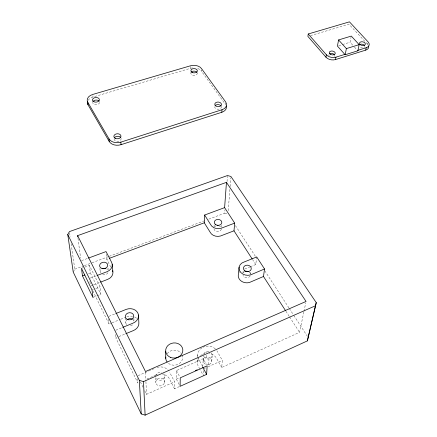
<?xml version="1.0" encoding="UTF-8"?>
<svg xmlns="http://www.w3.org/2000/svg" width="437" height="437" viewBox="0 0 437 437"><rect width="100%" height="100%" fill="white"/><g stroke="black" fill="none" stroke-linecap="round" stroke-linejoin="round"><path stroke-width="0.33" stroke-dasharray="2.19 1.64" d="M179.454 386.559L174.532 388.777L174.576 381.78L169.616 372.22M179.175 384.522L176.357 379.114L176.439 370.565L203.232 358.701L206.504 364.616M88.187 100.27A8.718 5.905 -3.3 0 1 92.999 97.009L190.516 68.303L190.559 66.397M225.585 103.23L225.503 104.492L201.391 71.084L201.435 69.816M197.327 362.169L197.535 357.624M197.562 356.974L197.65 355.024M202.795 366.654L203.232 358.701M203.374 360.41L203.62 355.958M203.746 370.592L203.451 375.727L200.195 369.746M214.032 226.825L214.141 224.968M206.575 357.258L206.69 355.347M206.848 352.796L206.925 351.517M208.629 364.551L209.001 358.843M211.781 361.388L212.18 355.669M221.483 227.18L221.614 225.323M208.76 219.172L224.711 213.218L224.957 209.853M227.038 181.595L227.431 176.209M228.218 210.754L229.9 189.237M230.113 186.55L230.796 177.81M303.841 311.963L299.553 332.355L221.712 367.484L222.34 360.388L216.878 350.758M242.934 273.027L243.152 271.011M250.57 274.491L250.887 271.814M250.254 266.756L255.765 264.527L256.71 256.961M352.708 45.126L350.07 42.231L351.042 37.314M303.977 311.308L305.78 302.759M368.025 44.831A6.872 4.321 10.9 0 0 367.583 44.284L367.845 43.094M73.225 272.06L74.787 269.197L71.149 243.682M144.74 390.798L146.493 394.36L174.576 381.78M203.855 368.67L205.701 367.839M208.17 366.736L222.34 360.388M176.357 379.114L179.427 377.743M146.947 379.01L154.807 375.53M138.07 375.683L154.611 368.429M137.606 378.524L137.874 383.02L115.805 337.856L118.296 336.823M118.919 336.566L125.151 333.988M115.767 330.241L122.076 327.657M92.868 290.895L109.042 324.008L111.501 323.014M112.112 322.763L120.093 319.523M120.705 319.278L125.616 317.284M244.736 268.979L249.642 267.002M108.922 316.328L115.139 313.832M92.928 297.406L96.599 295.975M97.211 295.734L100.881 294.303L100.078 286.88L89.41 265.385L81.473 268.351M92.032 289.988L93.272 289.507M95.747 288.551L100.078 286.88M91.104 285.749L93.01 285.017M93.644 284.771L99.991 282.335M90.159 278.123L96.97 275.534M88.503 273.595L90.312 272.912L89.41 265.385M110.785 267.111L106.765 259.299L108.676 258.584M74.787 269.197L83.718 265.86M84.357 265.625L91.371 263.003M92.01 262.763L108.6 256.574M109.239 256.333L204.931 220.603M81.577 260.638L87.848 258.316M338.697 45.705L341.854 44.743M342.488 44.547L350.07 42.231M310.494 35.621L348.977 24.237L367.583 44.284M224.711 213.218L227.956 214.114M354.467 47.059L356.663 49.474M235.396 225.558L255.481 256.459M264.778 270.76L288.955 307.954M289.327 308.527L293.418 314.82M293.79 315.394L307.55 336.561M252.444 259.381L255.765 264.527M285.935 311.259L289.245 316.393M289.616 316.962L299.553 332.355M221.712 367.484L216.32 357.914A10.149 9.09 -0.5 0 0 208.979 353.396M202.615 366.408L198.906 359.635A10.275 9.144 -0.2 0 1 202.413 347.535M199.867 369.145L198.562 366.758A10.149 9.09 -0.5 0 1 198.813 357.657M176.439 370.565L179.667 376.71M174.532 388.777L169.081 378.185A10.499 9.434 -11.5 0 0 162.668 374.176M90.312 272.912L100.881 294.303M140.37 381.889L142.992 387.231M69.62 232.943L70.193 236.969M77.977 238.296L80.599 258.218M89.924 281.543L90.317 284.722M99.893 268.493L100.286 272.18M108.573 319.283L109.042 324.008M107.977 267.941L108.147 269.787M106.278 254.148L106.765 259.299M115.505 334.513L115.805 337.856M92.879 95.725L92.999 97.009M125.408 317.612L125.79 322.899M133.864 318.196L134.061 321.501A4.195 3.545 -10 0 0 133.214 319.846M145.505 372.198L145.892 380.927M145.925 381.599L146.493 394.36M155.687 377.705L155.823 382.725M164.421 376.645L164.487 382.288M364.42 47.3A2.944 1.852 10.9 0 1 363.945 47.628M362.617 47.939A2.944 1.852 10.9 0 1 359.372 46.644M364.84 46.415A2.944 1.852 10.9 0 1 364.726 46.885M334.786 55.466A2.988 1.917 9.6 0 1 334.534 56.433M329.056 55.767A2.988 1.917 9.6 0 1 328.914 54.756M211.322 352.856A4.283 3.807 -0.2 0 1 209.58 358.706L208.498 358.963A4.283 3.807 -0.2 0 1 203.975 356.641M203.981 353.724A4.283 3.807 -0.2 0 1 206.297 351.67L207.373 351.414A4.283 3.807 -0.2 0 1 209.563 351.665M182.229 354.991A8.505 7.527 -6.5 0 1 178.493 364.081A8.505 7.527 -6.5 0 1 167.824 362.792M167.169 353.642A8.505 7.527 -6.5 0 1 181.24 353.265M163.498 373.761A4.425 3.96 -10.7 0 1 164.143 377.661L163.585 378.589A4.425 3.96 -10.7 0 1 158.959 380.245A4.425 3.96 -10.7 0 1 155.67 377.076M155.659 376.038A4.425 3.96 -10.7 0 1 159.407 372.45L160.554 372.39A4.425 3.96 -10.7 0 1 161.668 372.603M200.474 355.816A10.149 9.09 -0.5 0 1 202.031 354.724M202.599 354.423A10.149 9.09 -0.5 0 1 205.051 353.566M202.987 347.235A10.275 9.144 -0.2 0 1 205.466 346.372M206.117 346.251A10.275 9.144 -0.2 0 1 215.277 348.863M155.403 375.214A10.499 9.434 -11.5 0 1 157.298 374.465M239.274 272.404A8.276 6.845 6.2 0 1 240.077 271.443M126.845 316.781A8.926 7.56 -10.1 0 1 132.52 316.312M134.629 317A8.926 7.56 -10.1 0 1 136.814 318.497M221.351 229.037A3.736 2.95 3 0 1 217.621 231.506A3.736 2.95 3 0 1 213.944 228.835M214.72 226.677A3.736 2.95 3 0 1 216.26 225.792M219.112 225.869A3.736 2.95 3 0 1 220.63 226.836M157.129 367.359A10.625 9.499 -10.7 0 1 168.682 370.609M250.172 275.949A3.889 3.212 6.2 0 1 246.452 277.642A3.889 3.212 6.2 0 1 243.005 275.365M243.185 272.912A3.889 3.212 6.2 0 1 245.403 271.361M249.205 272.087A3.889 3.212 6.2 0 1 250.543 274.327M132.509 324.882A4.195 3.545 -10 0 1 129.423 325.773M126.637 324.56A4.195 3.545 -10 0 1 126.599 320.223M107.955 272.699A4.031 3.234 -9.2 0 1 102.657 274.676M100.532 272.994A4.031 3.234 -9.2 0 1 101.149 269.749M106.781 268.93A4.031 3.234 -9.2 0 1 107.502 269.498M190.516 68.303A8.183 5.446 2.5 0 1 192.537 67.91M197.71 68.516A8.183 5.446 2.5 0 1 201.391 71.084M99.581 102.411A3.43 2.322 -3.3 0 1 95.954 104.716A3.43 2.322 -3.3 0 1 92.737 102.351M197.213 72.941A3.223 2.141 2.5 0 1 194.236 75.415A3.223 2.141 2.5 0 1 190.838 73.028M121.087 138.321A3.551 2.513 -3.1 0 1 117.7 141.337A3.551 2.513 -3.1 0 1 114.062 138.666M221.193 106.366A3.332 2.305 3.6 0 1 218.456 109.19A3.332 2.305 3.6 0 1 214.66 106.797M164.214 383.304L163.657 384.227A4.386 3.938 -11.3 0 1 156.397 384.172A4.386 3.938 -11.3 0 1 159.521 378.12L160.658 378.06A4.386 3.938 -11.3 0 1 164.214 383.304M209.203 364.409L208.132 364.671A4.239 3.791 -0.4 0 1 203.478 361.902A4.239 3.791 -0.4 0 1 205.958 357.411L207.023 357.155A4.239 3.791 -0.4 0 1 211.666 359.924A4.239 3.791 -0.4 0 1 209.203 364.409"/><path stroke-width="0.66" d="M224.613 207.641L234.68 223.116L233.997 230.812L220.434 236.024A7.953 6.287 3 0 1 210.126 232.173L204.281 222.788L204.642 215.037L224.613 207.641L226.453 182.36L77.622 235.636L77.802 236.969M221.827 112.271L221.985 109.747A8.489 5.861 3.7 0 0 225.667 101.968L201.479 68.549A8.21 5.446 2.5 0 0 190.576 65.763L92.764 94.441A8.745 5.905 -3.3 0 0 87.766 102.231L88.017 104.804L109.228 141.484A9.013 6.386 -3.1 0 0 121.033 144.674L221.827 112.271A8.461 5.861 3.6 0 0 226.246 105.956M206.619 374.362L207.154 365.802L180.252 377.83L180.115 386.324L206.619 374.362L202.757 367.315M239.099 267.078L238.34 274.616A8.276 6.845 6.2 0 0 241.333 281.138A8.276 6.845 6.2 0 0 249.532 282.449L263.484 276.484L264.527 268.968L256.71 256.961L244.327 261.916A8.369 6.872 6.2 0 0 239.574 270.678A8.369 6.872 6.2 0 0 250.428 274.949L264.527 268.968M365.693 50.129L366.217 47.737A6.888 4.315 10.9 0 0 368.107 41.897L349.442 21.85L308.243 33.988L307.883 36.397L325.958 57.187A6.97 4.474 9.6 0 0 335.523 59.563L365.693 50.129A6.872 4.321 10.9 0 0 368.599 45.972M325.958 57.187L326.379 54.778L308.243 33.988M338.577 39.936L337.435 46.093L345.17 54.756L357.865 50.796L359.154 44.65L351.288 36.085L338.577 39.936L346.377 48.594L345.17 54.756M335.523 59.563L335.971 57.16L344.848 54.396M307.375 340.882L316.246 302.606L230.9 176.466L227.48 175.537L69.428 231.599L67.762 234.505L73.225 272.06L141.222 413.937L145.117 415.15L307.375 340.882L316.246 302.606M195.388 370.609L197.234 369.784M67.762 234.505L139.337 380.348L143.478 381.616L315.296 305.851M125.774 333.726L133.247 330.634A8.926 7.56 -10.1 0 0 138.846 322.424L138.463 315.011M122.704 327.395L132.793 323.254A9.03 7.598 -9.6 0 0 137.917 313.154A9.03 7.598 -9.6 0 0 126.32 309.33L115.756 313.58M100.63 282.089L107.611 279.407A8.582 6.894 -9.3 0 0 112.577 270.661M96.97 275.534L106.885 271.765A8.68 6.921 -8.9 0 0 111.664 262.435L106.038 251.575L88.476 258.081M234.68 223.116L220.969 228.327A8.041 6.309 3.1 0 1 210.552 224.454L204.642 215.037M82.467 275.873L81.473 268.351L92.032 289.988L92.928 297.406L82.467 275.873L84.882 274.96M109.316 258.343L204.281 222.788M87.766 102.231L109.031 138.928A9.04 6.386 -3 0 0 120.874 142.123L221.985 109.747M366.217 47.737L357.542 50.441L357.865 50.796M346.377 48.594L359.154 44.65M226.453 182.36L306.053 301.443L145.477 371.526L77.622 235.636M233.997 230.812L252.078 258.813M263.484 276.484L285.569 310.691M112.227 264.156L112.893 271.825M109.031 138.928L109.228 141.484M120.874 142.123L121.033 144.674M139.337 380.348L141.222 413.937M143.478 381.616L145.117 415.15M165.678 351.157L165.743 358.351M335.971 57.16A6.992 4.468 9.6 0 1 326.379 54.778M359.924 44.454A2.944 1.852 10.9 0 1 364.485 45.432M329.553 53.909A2.988 1.917 9.6 0 1 334.605 54.958M167.147 362.022A8.505 7.527 -6.5 0 1 165.781 357.029M245.403 271.361A3.889 3.212 6.2 0 1 248.358 271.601M217.2 225.618A3.736 2.95 3 0 1 218.172 225.645M127.364 319.523A4.195 3.545 -10 0 1 132.433 319.239M102.826 268.662A4.031 3.234 -9.2 0 1 105.885 268.542M88.017 104.804A8.718 5.905 -3.3 0 1 87.542 101.772M92.906 101.75A3.43 2.322 -3.3 0 1 95.911 100.073A3.43 2.322 -3.3 0 1 99.221 101.247M114.275 138.021A3.551 2.513 -3.1 0 1 117.477 136.317A3.551 2.513 -3.1 0 1 120.82 137.699M215.097 105.656A3.332 2.305 3.6 0 1 220.854 105.803M191.013 72.487A3.223 2.141 2.5 0 1 193.87 71.127A3.223 2.141 2.5 0 1 196.95 72.405M330.388 54.27A2.999 1.917 9.6 0 0 335.201 53.565A2.999 1.917 9.6 0 0 331.219 51.053A2.999 1.917 9.6 0 0 330.388 54.27M360.328 44.705A2.955 1.852 10.9 0 0 365.245 44.492A2.955 1.852 10.9 0 0 361.743 41.755A2.955 1.852 10.9 0 0 360.328 44.705M170.528 357.4A8.603 7.571 -6 0 0 182.824 349.715A8.603 7.571 -6 0 0 169.414 344.334A8.603 7.571 -6 0 0 170.528 357.4M215.747 224.662A3.769 2.955 3.1 0 0 221.788 222.854A3.769 2.955 3.1 0 0 216.637 219.603A3.769 2.955 3.1 0 0 215.747 224.662M244.807 270.765A3.922 3.217 6.2 0 0 251.209 269.132A3.922 3.217 6.2 0 0 246.053 265.314A3.922 3.217 6.2 0 0 244.807 270.765M127.014 319.25A4.233 3.562 -9.6 0 0 133.722 316.486A4.233 3.562 -9.6 0 0 127.877 313.056A4.233 3.562 -9.6 0 0 127.014 319.25M102.045 268.537A4.07 3.245 -8.9 0 0 107.688 264.866A4.07 3.245 -8.9 0 0 101.258 262.97A4.07 3.245 -8.9 0 0 102.045 268.537M94.042 101.821A3.441 2.322 -3.3 0 0 99.363 99.844A3.441 2.322 -3.3 0 0 94.381 97.79A3.441 2.322 -3.3 0 0 94.042 101.821M115.352 138.376A3.562 2.513 -3 0 0 120.962 136.426A3.562 2.513 -3 0 0 115.947 134.022A3.562 2.513 -3 0 0 115.352 138.376M215.802 105.94A3.343 2.305 3.7 0 0 221.368 105.038A3.343 2.305 3.7 0 0 217.227 102.111A3.343 2.305 3.7 0 0 215.802 105.94M192.307 72.466A3.234 2.141 2.5 0 0 197.338 70.969A3.234 2.141 2.5 0 0 192.706 68.773A3.234 2.141 2.5 0 0 192.307 72.466"/></g></svg>
